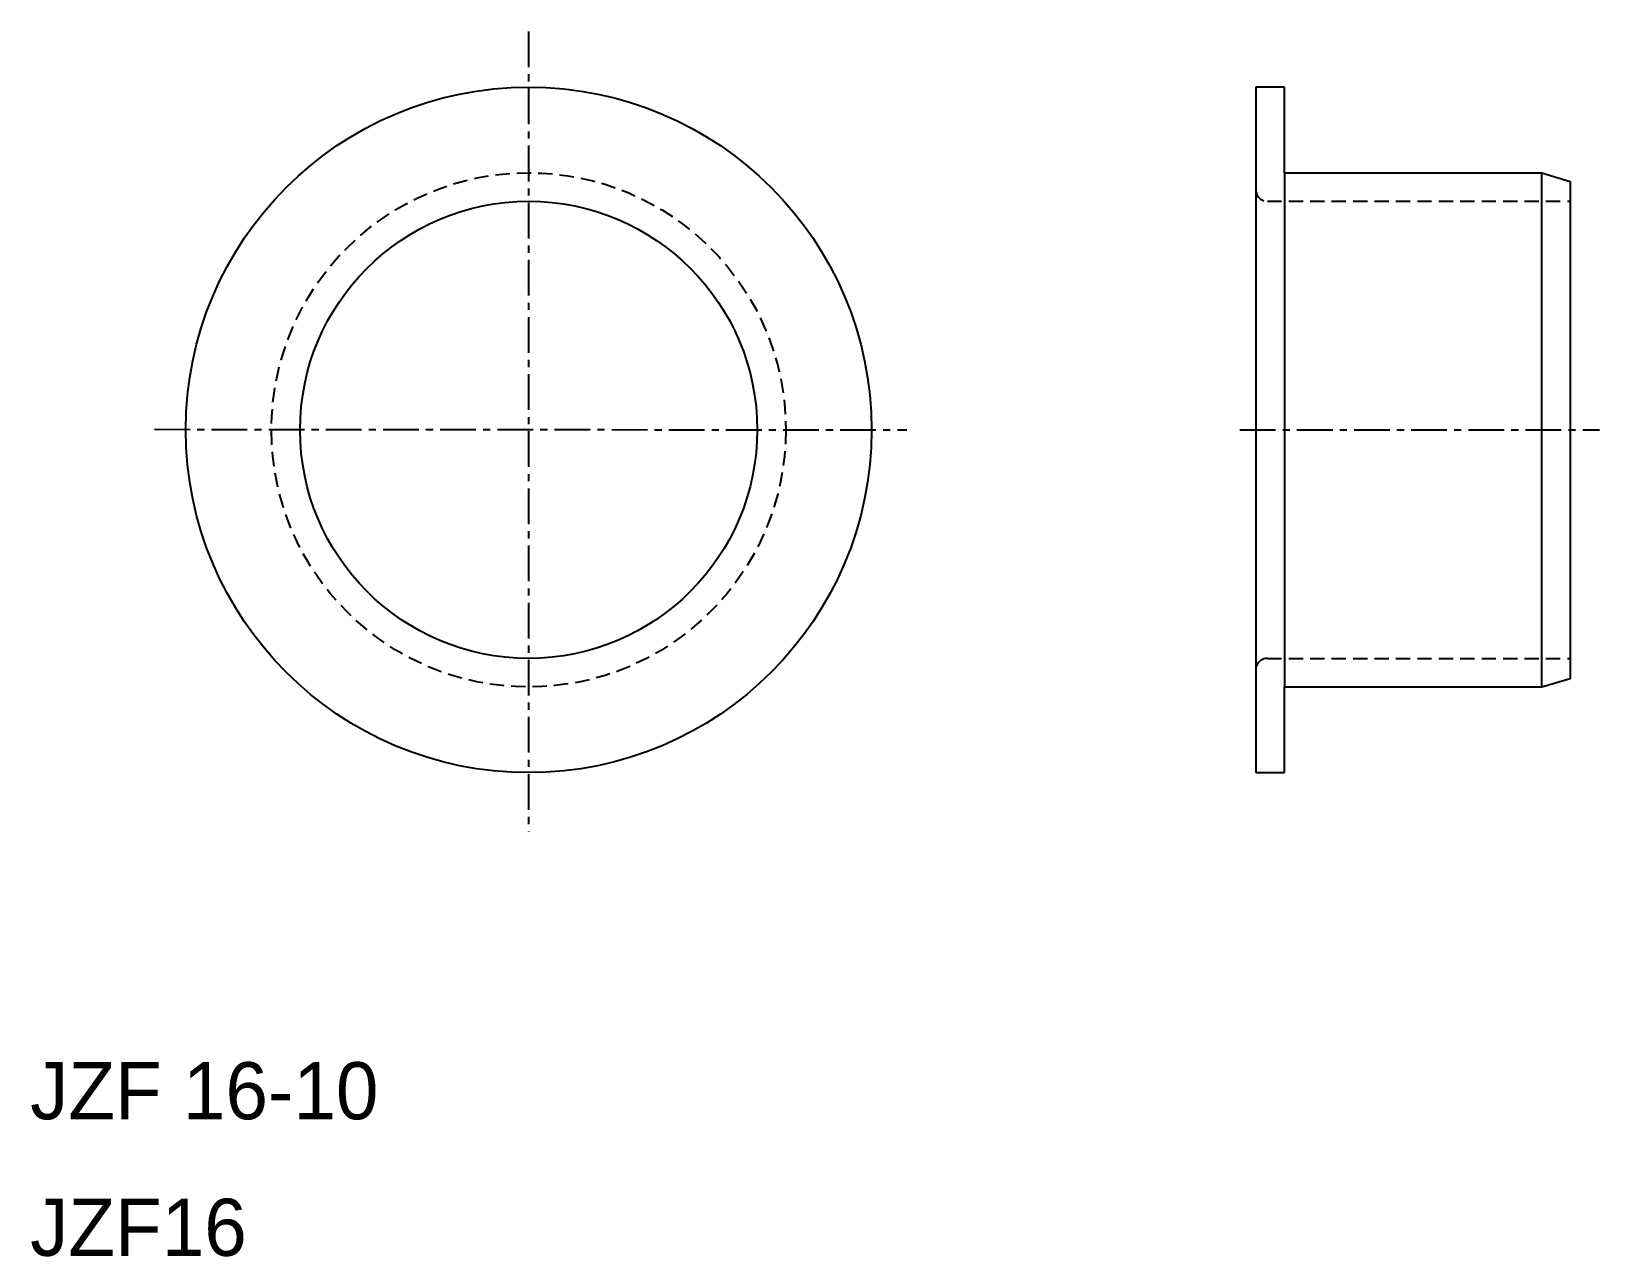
# Model space of a CAD drawing. Extents: x 10 to 64.9, y 10 to 52.9.
import ezdxf

# ---------------------------------------------------------------- set-up
doc = ezdxf.new("R2010")
doc.units = 0
doc.linetypes.add('CENTER', pattern=[2, 1.25, -0.25, 0.25, -0.25])
doc.linetypes.add('DASHED', pattern=[0.75, 0.5, -0.25])
doc.layers.get('0').update_dxf_attribs({"linetype": 'CONTINUOUS'})
doc.layers.add('CENTER', color=1, linetype='CENTER')

msp = doc.modelspace()

# ---------------------------------------------------------------- linework, layer by layer
at = {"color": 7, "linetype": 'CONTINUOUS'}
for p, q in [((52.894, 50.915), (52.894, 26.915)), ((53.894, 50.915), (52.894, 50.915)), ((53.894, 47.915), (53.894, 50.915)), ((53.894, 47.915), (53.894, 29.915)), ((53.894, 47.915), (62.894, 47.915)), ((62.894, 29.915), (62.894, 47.915)), ((62.894, 47.915), (63.894, 47.615)), ((63.894, 47.615), (63.894, 30.215)), ((62.894, 29.915), (63.894, 30.215)), ((53.894, 29.915), (62.894, 29.915)), ((53.894, 26.915), (53.894, 29.915)), ((52.894, 26.915), (53.894, 26.915))]:
    msp.add_line(p, q, dxfattribs=at)
at = {"color": 3, "linetype": 'DASHED'}
for p, q in [((53.294, 46.915), (63.894, 46.915)), ((53.294, 30.915), (63.894, 30.915))]:
    msp.add_line(p, q, dxfattribs=at)
at = {"color": 7, "linetype": 'CONTINUOUS'}
for radius in [12, 8]:
    msp.add_circle((27.444, 38.915), radius, dxfattribs=at)
at = {"color": 3, "linetype": 'DASHED'}
msp.add_circle((27.444, 38.915), 9, dxfattribs=at)
for centre, start, end in [((53.294, 47.315), 180, 270), ((53.294, 30.515), 90, 180)]:
    msp.add_arc(centre, 0.4, start, end, dxfattribs=at)
at = {"layer": 'CENTER', "color": 1, "linetype": 'CENTER'}
for p, q in [((27.444, 52.865), (27.444, 24.857)), ((14.349, 38.934), (40.682, 38.915)), ((52.33, 38.915), (64.922, 38.915))]:
    msp.add_line(p, q, dxfattribs=at)

# ---------------------------------------------------------------- texts
at = {"color": 7, "linetype": 'CONTINUOUS'}
for s, p in [('JZF 16-10', (10, 14.78)), ('JZF16', (10, 10))]:
    msp.add_text(s, height=2, dxfattribs=at).set_placement(p)

doc.saveas('drawing.dxf')
